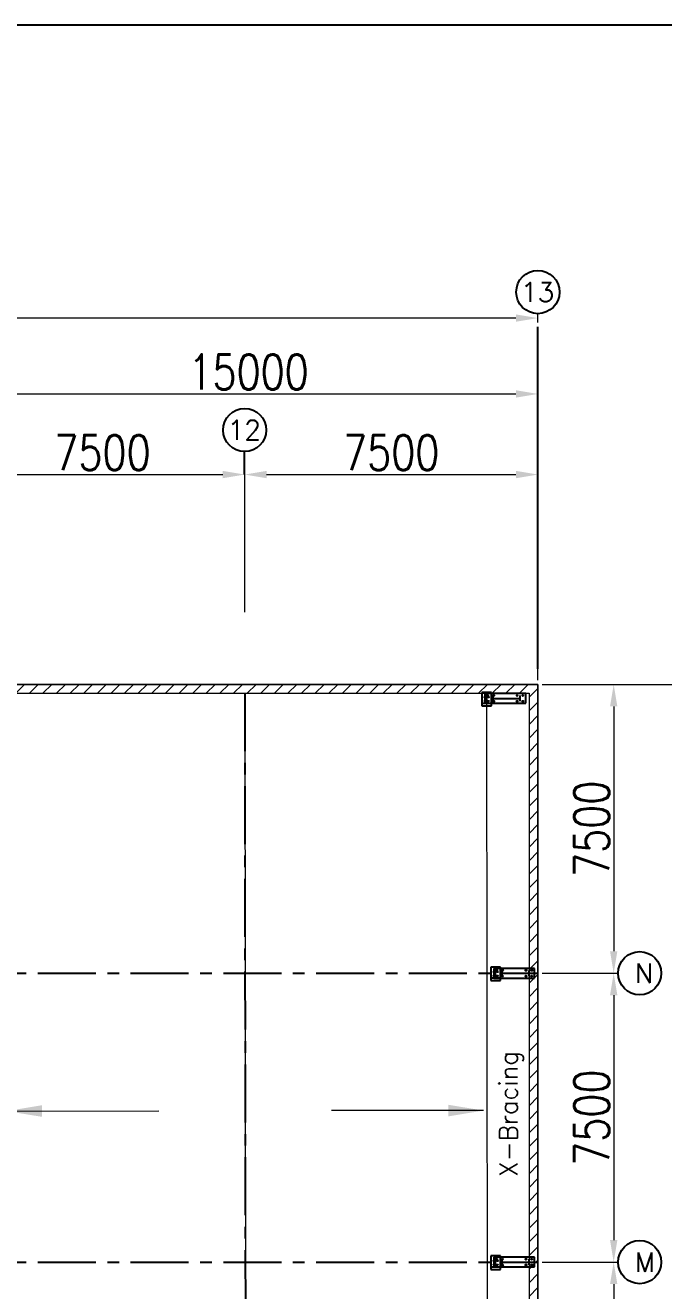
# Model space of a CAD drawing. Header units: millimetres. Extents: x 68421 to 1479662, y -51504 to 144751.
# Drawn here: x 1024987 to 1041566, y 66947 to 99804 of the extents above; entities that cross this region are included whole.
import ezdxf

# ---------------------------------------------------------------- set-up
doc = ezdxf.new("R2010")
doc.units = ezdxf.units.MM
doc.header["$LTSCALE"] = 0.35
doc.header["$MEASUREMENT"] = 0
doc.linetypes.add('CENTER', pattern=[6884.562, 4302.852, -860.57, 860.57, -860.57])
doc.linetypes.add('CONTIN', pattern=[0, 0, 0])
doc.layers.get('0').update_dxf_attribs({"linetype": 'CONTIN'})
doc.layers.get('Defpoints').update_dxf_attribs({"linetype": 'CONTINUOUS'})
for name, color, linetype in [('1', 7, 'CONTIN'), ('10', 10, 'CONTIN'), ('12', 6, 'CONTIN'), ('13', 1, 'CONTIN'), ('2', 6, 'CONTIN'), ('22', 7, 'CONTIN'), ('27', 1, 'CENTER')]:
    doc.layers.add(name, color=color, linetype=linetype)
doc.styles.add('SIMPLEX', font='simplex.shx', dxfattribs={"width": 0.8})
doc.dimstyles.new('FOR D', dxfattribs={"dimscale": 114, "dimtxt": 2, "dimasz": 2, "dimexe": 1, "dimexo": 1, "dimgap": 1, "dimtad": 1, "dimdec": 0, "dimzin": 0, "dimdsep": 46, "dimtxsty": 'SIMPLEX', "dimcen": 1, "dimclrd": 6, "dimclre": 6, "dimclrt": 7, "dimadec": 0, "dimazin": 0, "dimtfac": 1, "dimtdec": 0, "dimtofl": 0, "dimtmove": 0, "dimatfit": 3, "dimfxl": 1, "dimtolj": 1, "dimtzin": 0, "dimlwd": 0, "dimlwe": 0, "dimarcsym": 1})

# ---------------------------------------------------------------- blocks, each defined once
blk = doc.blocks.new('WCOL')
for p, q in [((-448.874, 875.304), (448.874, 875.304)), ((0, 875.304), (0, 0)), ((-448.874, 0), (448.874, 0))]:
    blk.add_line(p, q)
blk = doc.blocks.new('BOLT_0')
at = {"layer": '1'}
blk.add_circle((0, 0), 25.4, dxfattribs=at)
blk = doc.blocks.new('GFGFG')
at = {"layer": '10'}
for p, q in [((826713.997, -216657.3255), (826463.997, -216657.3255)), ((826463.997, -216657.3255), (826463.997, -217007.3255)), ((827604, -216690.3335), (826544, -216690.3335)), ((826544, -216690.3335), (826544, -216940.3335)), ((826713.997, -217007.3255), (826713.997, -216657.3255)), ((827604, -216940.3335), (827604, -216690.3335)), ((826463.997, -217007.3255), (826713.997, -217007.3255)), ((826544, -216940.3335), (827604, -216940.3335))]:
    blk.add_line(p, q, dxfattribs=at)
for name, p, xscale, yscale, zscale, rotation in [('WCOL', (826589, -216657.3255), 0.25309152, 0.3281104, 0.3281104, 179.9999999999995), ('BOLT_0', (826539, -216782.3255), 0.31496062, 0.31496062, 0.31496062, 269.9999999999995), ('BOLT_0', (826619, -216740.3335), 0.5905512, 0.5905512, 0.5905512, 269.9999999999995), ('BOLT_0', (826639, -216782.3255), 0.31496062, 0.31496062, 0.31496062, 269.9999999999995), ('BOLT_0', (826769, -216740.3335), 0.5905512, 0.5905512, 0.5905512, 269.9999999999995), ('WCOL', (827459, -216815.3335), 0.16197856, 0.79950952, 0.79950952, 89.99999999999947), ('BOLT_0', (827379, -216740.3335), 0.5905512, 0.5905512, 0.5905512, 269.9999999999995), ('BOLT_0', (827529, -216740.3335), 0.5905512, 0.5905512, 0.5905512, 269.9999999999995), ('BOLT_0', (826539, -216882.3255), 0.31496062, 0.31496062, 0.31496062, 269.9999999999995), ('BOLT_0', (826619, -216890.3335), 0.5905512, 0.5905512, 0.5905512, 269.9999999999995), ('BOLT_0', (826639, -216882.3255), 0.31496062, 0.31496062, 0.31496062, 269.9999999999995), ('BOLT_0', (826769, -216890.3335), 0.5905512, 0.5905512, 0.5905512, 269.9999999999995), ('BOLT_0', (827379, -216890.3335), 0.5905512, 0.5905512, 0.5905512, 269.9999999999995), ('BOLT_0', (827529, -216890.3335), 0.5905512, 0.5905512, 0.5905512, 269.9999999999995)]:
    blk.add_blockref(name, p, dxfattribs=dict(at, xscale=xscale, yscale=yscale, zscale=zscale, rotation=rotation))
blk = doc.blocks.new('*D248')
at = {"color": 6, "linetype": 'Continuous', "lineweight": 0}
for p, q in [((1038413, 82690), (1040382, 82690)), ((1040268, 82120), (1040268, 75760)), ((1038413, 75190), (1040382, 75190))]:
    blk.add_line(p, q, dxfattribs=at)
at = {"color": 6, "linetype": 'Continuous', "lineweight": 5}
for points in [[(1040363, 82120), (1040173, 82120), (1040268, 82690)], [(1040173, 75760), (1040363, 75760), (1040268, 75190)]]:
    blk.add_solid(points, dxfattribs=at)
at = {"layer": 'Defpoints', "color": 0, "linetype": 'Continuous', "lineweight": 5}
for p in [(1038299, 82690), (1038299, 75190), (1040268, 75190)]:
    blk.add_point(p, dxfattribs=at)
at = {"color": 7, "linetype": 'Continuous', "lineweight": 5, "insert": (1039698, 78940), "char_height": 912, "attachment_point": 5, "rotation": 90, "style": 'SIMPLEX'}
blk.add_mtext('\\A1;7500', dxfattribs=at)
blk = doc.blocks.new('*D249')
at = {"color": 6, "linetype": 'Continuous', "lineweight": 0}
for p, q in [((1038413, 75190), (1040382, 75190)), ((1040268, 74620), (1040268, 68260)), ((1038413, 67690), (1040382, 67690))]:
    blk.add_line(p, q, dxfattribs=at)
at = {"color": 6, "linetype": 'Continuous', "lineweight": 5}
for points in [[(1040363, 74620), (1040173, 74620), (1040268, 75190)], [(1040173, 68260), (1040363, 68260), (1040268, 67690)]]:
    blk.add_solid(points, dxfattribs=at)
at = {"layer": 'Defpoints', "color": 0, "linetype": 'Continuous', "lineweight": 5}
for p in [(1038299, 75190), (1038299, 67690), (1040268, 67690)]:
    blk.add_point(p, dxfattribs=at)
at = {"color": 7, "linetype": 'Continuous', "lineweight": 5, "insert": (1039698, 71440), "char_height": 912, "attachment_point": 5, "rotation": 90, "style": 'SIMPLEX'}
blk.add_mtext('\\A1;7500', dxfattribs=at)
blk = doc.blocks.new('*D250')
at = {"color": 6, "linetype": 'Continuous', "lineweight": 0}
for p, q in [((1038413, 67690), (1040382, 67690)), ((1040268, 67120), (1040268, 60760)), ((1038413, 60190), (1040382, 60190))]:
    blk.add_line(p, q, dxfattribs=at)
at = {"color": 6, "linetype": 'Continuous', "lineweight": 5}
for points in [[(1040363, 67120), (1040173, 67120), (1040268, 67690)], [(1040173, 60760), (1040363, 60760), (1040268, 60190)]]:
    blk.add_solid(points, dxfattribs=at)
at = {"layer": 'Defpoints', "color": 0, "linetype": 'Continuous', "lineweight": 5}
for p in [(1038299, 67690), (1038299, 60190), (1040268, 60190)]:
    blk.add_point(p, dxfattribs=at)
at = {"color": 7, "linetype": 'Continuous', "lineweight": 5, "insert": (1039698, 63940), "char_height": 912, "attachment_point": 5, "rotation": 90, "style": 'SIMPLEX'}
blk.add_mtext('\\A1;7500', dxfattribs=at)
blk = doc.blocks.new('*D262')
at = {"color": 6, "linetype": 'Continuous', "lineweight": 0}
for p, q in [((1023299, 84564), (1023299, 88253)), ((1023869, 88139), (1030114, 88139)), ((1030684, 84564), (1030684, 88253))]:
    blk.add_line(p, q, dxfattribs=at)
at = {"color": 6, "linetype": 'Continuous', "lineweight": 5}
for points in [[(1023869, 88234), (1023869, 88044), (1023299, 88139)], [(1030114, 88044), (1030114, 88234), (1030684, 88139)]]:
    blk.add_solid(points, dxfattribs=at)
at = {"layer": 'Defpoints', "color": 0, "linetype": 'Continuous', "lineweight": 5}
for p in [(1030684, 88139), (1023299, 84450), (1030684, 84450)]:
    blk.add_point(p, dxfattribs=at)
at = {"color": 7, "linetype": 'Continuous', "lineweight": 5, "insert": (1026991, 88709), "char_height": 912, "attachment_point": 5, "style": 'SIMPLEX'}
blk.add_mtext('\\A1;7500', dxfattribs=at)
blk = doc.blocks.new('*D263')
at = {"color": 6, "linetype": 'Continuous', "lineweight": 0}
for p, q in [((1030684, 84564), (1030684, 88253)), ((1031254, 88139), (1037729, 88139)), ((1038299, 82804), (1038299, 88253))]:
    blk.add_line(p, q, dxfattribs=at)
at = {"color": 6, "linetype": 'Continuous', "lineweight": 5}
for points in [[(1031254, 88234), (1031254, 88044), (1030684, 88139)], [(1037729, 88044), (1037729, 88234), (1038299, 88139)]]:
    blk.add_solid(points, dxfattribs=at)
at = {"layer": 'Defpoints', "color": 0, "linetype": 'Continuous', "lineweight": 5}
for p in [(1038299, 88139), (1030684, 84450), (1038299, 82690)]:
    blk.add_point(p, dxfattribs=at)
at = {"color": 7, "linetype": 'Continuous', "lineweight": 5, "insert": (1034491, 88709), "char_height": 912, "attachment_point": 5, "style": 'SIMPLEX'}
blk.add_mtext('\\A1;7500', dxfattribs=at)
blk = doc.blocks.new('*D269')
at = {"color": 6, "linetype": 'Continuous', "lineweight": 0}
for p, q in [((1023274, 90346), (1023274, 90346)), ((1023844, 90232), (1037729, 90232)), ((1038299, 90346), (1038299, 90346))]:
    blk.add_line(p, q, dxfattribs=at)
at = {"color": 6, "linetype": 'Continuous', "lineweight": 5}
for points in [[(1023844, 90327), (1023844, 90137), (1023274, 90232)], [(1037729, 90137), (1037729, 90327), (1038299, 90232)]]:
    blk.add_solid(points, dxfattribs=at)
at = {"layer": 'Defpoints', "color": 0, "linetype": 'Continuous', "lineweight": 5}
for p in [(1023274, 90232), (1038299, 90232), (1038299, 90232)]:
    blk.add_point(p, dxfattribs=at)
at = {"color": 7, "linetype": 'Continuous', "lineweight": 5, "insert": (1030786, 90802), "char_height": 912, "attachment_point": 5, "style": 'SIMPLEX'}
blk.add_mtext('\\A1;15000', dxfattribs=at)
blk = doc.blocks.new('*D270')
at = {"color": 6, "linetype": 'Continuous', "lineweight": 0}
for p, q in [((1040382, 82690), (1043169, 82690)), ((1043055, 82120), (1043055, -16740)), ((1040382, -17310), (1043169, -17310))]:
    blk.add_line(p, q, dxfattribs=at)
at = {"color": 6, "linetype": 'Continuous', "lineweight": 5}
for points in [[(1043150, 82120), (1042960, 82120), (1043055, 82690)], [(1042960, -16740), (1043150, -16740), (1043055, -17310)]]:
    blk.add_solid(points, dxfattribs=at)
at = {"layer": 'Defpoints', "color": 0, "linetype": 'Continuous', "lineweight": 5}
for p in [(1040268, 82690), (1040268, -17310), (1043055, -17310)]:
    blk.add_point(p, dxfattribs=at)
at = {"color": 7, "linetype": 'Continuous', "lineweight": 5, "insert": (1042428, 32690), "char_height": 912, "attachment_point": 5, "rotation": 90, "style": 'SIMPLEX'}
blk.add_mtext('\\A1;100000 OUT-TO-OUT OF STEEL LINE', dxfattribs=at)
blk = doc.blocks.new('*D271')
at = {"color": 6, "linetype": 'Continuous', "lineweight": 0}
for p, q in [((948299, 92316), (948299, 92316)), ((1037729, 92202), (948869, 92202)), ((1038299, 92089), (1038299, 92316))]:
    blk.add_line(p, q, dxfattribs=at)
at = {"color": 6, "linetype": 'Continuous', "lineweight": 5}
for points in [[(948869, 92297), (948869, 92107), (948299, 92202)], [(1037729, 92107), (1037729, 92297), (1038299, 92202)]]:
    blk.add_solid(points, dxfattribs=at)
at = {"layer": 'Defpoints', "color": 0, "linetype": 'Continuous', "lineweight": 5}
for p in [(948299, 92202), (948299, 92202), (1038299, 91975)]:
    blk.add_point(p, dxfattribs=at)
at = {"color": 7, "linetype": 'Continuous', "lineweight": 5, "insert": (993299, 92829), "char_height": 912, "attachment_point": 5, "style": 'SIMPLEX'}
blk.add_mtext('\\A1;90000 OUT-OUT OF STEEL LINE', dxfattribs=at)

msp = doc.modelspace()

# ---------------------------------------------------------------- hatches: boundary and pattern name
at = {"linetype": 'Continuous', "lineweight": 5}
h = msp.add_hatch(dxfattribs=at)
h.set_pattern_fill('ANSI31', color=256, scale=2000)
h.set_pattern_definition([(45, (230853.73, 268272), (-176.776695, 176.776695), [])])
h.paths.add_polyline_path([(1023298.82805, 37689.899), (1023298.82805, -17310.101), (1038298.82805, -17310.101), (1038298.82805, 82689.899), (1023298.82805, 82689.899), (1023298.82805, 82459.899), (1038068.82805, 82459.899), (1038068.82805, -17080.101), (1023528.82805, -17080.101), (1023528.82805, 37689.899)])

# ---------------------------------------------------------------- linework, layer by layer
msp.add_line((1030683.82805, 82459.899), (1030795.52789, -17080.101), dxfattribs=at)
at = {"color": 4, "linetype": 'Continuous', "lineweight": 5}
msp.add_line((1036962.39634, 82383.61872), (1037074.09618, -17156.38128), dxfattribs=at)
at = {"linetype": 'Continuous', "lineweight": 5}
msp.add_lwpolyline([(1023298.82805, 82689.899), (1038298.82805, 82689.899), (1038298.82805, -17310.101), (1023298.82805, -17310.101)], close=True, dxfattribs=at)
for points in [[(1023298.82805, 82689.899), (1038298.82805, 82689.899), (1038298.82805, -17310.101), (1023298.82805, -17310.101), (1023298.82805, 37689.899)], [(1023298.82805, 37689.899), (1023298.82805, -17310.101), (1038298.82805, -17310.101), (1038298.82805, 82689.899), (1023298.82805, 82689.899), (1023298.82805, 82459.899), (1038068.82805, 82459.899), (1038068.82805, -17080.101), (1023528.82805, -17080.101), (1023528.82805, 37689.899), (1023298.82805, 37689.899)], [(1023298.82805, 82459.899), (1038068.82805, 82459.899), (1038068.82805, -17080.101), (1023528.82805, -17080.101), (1023528.82805, 37689.899)]]:
    msp.add_lwpolyline(points, dxfattribs=at)
at = {"layer": '12'}
for p, q in [((1038298.82805, 83097.965), (1038298.82805, 91975.128)), ((1030683.56995, 88139.15454), (1030683.56995, 88734.04007)), ((1038298.82805, 88253.15454), (1038298.82805, 88734.04007))]:
    msp.add_line(p, q, dxfattribs=at)
at = {"layer": '13'}
for centre in [(1038298.82805, 92877.221), (1030683.56995, 89295.13207), (1040942.81805, 75189.899), (1040942.81805, 67689.899)]:
    msp.add_circle(centre, 561.092, dxfattribs=at)
at = {"layer": '22'}
msp.add_line((1111605, 99804), (927940.72605, 99804), dxfattribs=at)
at = {"layer": '27'}
for p, q in [((1030683.82805, 82459.899), (1030795.78598, -17310.101)), ((948205.31305, 75189.899), (1038298.82805, 75189.899)), ((948205.31305, 67689.899), (1038298.82805, 67689.899))]:
    msp.add_line(p, q, dxfattribs=at)

# ---------------------------------------------------------------- block references
at = {"linetype": 'Continuous', "lineweight": 5, "rotation": 359.9999999999874}
msp.add_blockref('GFGFG', (210380.38175, 299140.2325), dxfattribs=at)
at = {"linetype": 'Continuous', "lineweight": 5}
for p in [(210609.82805, 292005.2325), (210609.82805, 284505.2325)]:
    msp.add_blockref('GFGFG', p, dxfattribs=at)

# ---------------------------------------------------------------- texts
at = {"layer": '13', "style": 'SIMPLEX'}
for s, p in [('13', (1037856.96905, 92624.729)), ('12', (1030241.71095, 89042.64007)), ('N', (1040816.57305, 74937.407)), ('M', (1040816.57305, 67437.407))]:
    msp.add_text(s, height=504.983, dxfattribs=at).set_placement(p)
at = {"layer": '2', "style": 'SIMPLEX'}
msp.add_text('X-Bracing', height=467.577, rotation=90, dxfattribs=at).set_placement((1037765.52305, 69903.776))

# ---------------------------------------------------------------- dimensions: what is measured, and where the dimension line sits
at = {"linetype": 'Continuous', "lineweight": 5}
for base, p1, p2, text, override, picture, middle in [((948298.82805, 92202.129), (1038298.82805, 91975.128), (948298.82805, 92202.129), '<> OUT-OUT OF STEEL LINE', {"dimtxt": 8, "dimasz": 5, "dimgap": 1.5, "dimtxsty": 'SIMPLEX'}, '*D271', (993298.82805, 92829.129)), ((1038298.82805, 90232.08774), (1023274.02765, 90232.08774), (1038298.82805, 90232.08774), '15000', {"dimtxt": 8, "dimasz": 5, "dimtxsty": 'SIMPLEX'}, '*D269', (1030786.42785, 90802.08774)), ((1030683.56995, 88139.15454), (1023298.82805, 84449.54954), (1030683.56995, 84449.54954), '7500', {"dimtxt": 8, "dimasz": 5, "dimtxsty": 'SIMPLEX'}, '*D262', (1026991.199, 88709.15454)), ((1038298.82805, 88139.15454), (1030683.56995, 84449.54954), (1038298.82805, 82689.899), '7500', {"dimtxt": 8, "dimasz": 5, "dimtxsty": 'SIMPLEX'}, '*D263', (1034491.199, 88709.15454))]:
    dim = msp.add_linear_dim(base=base, p1=p1, p2=p2, text=text, dimstyle='FOR D', override=override, dxfattribs=at)
    dim.commit()
    dim.dimension.update_dxf_attribs({"geometry": picture, "text_midpoint": middle})
for base, p1, p2, picture, middle in [((1040267.72605, 75189.899), (1038298.82805, 82689.899), (1038298.82805, 75189.899), '*D248', (1039697.72605, 78939.899)), ((1040267.72605, 67689.899), (1038298.82805, 75189.899), (1038298.82805, 67689.899), '*D249', (1039697.72605, 71439.899)), ((1040267.72605, 60189.899), (1038298.82805, 67689.899), (1038298.82805, 60189.899), '*D250', (1039697.72605, 63939.899))]:
    dim = msp.add_linear_dim(base=base, p1=p1, p2=p2, angle=90, dimstyle='FOR D', override={"dimtxt": 8, "dimasz": 5}, dxfattribs=at)
    dim.commit()
    dim.dimension.update_dxf_attribs({"geometry": picture, "text_midpoint": middle})
dim = msp.add_linear_dim(base=(1043055, -17310.101), p1=(1040267.72605, 82689.899), p2=(1040267.72605, -17310.101), angle=90, text='<> OUT-TO-OUT OF STEEL LINE', dimstyle='FOR D', override={"dimtxt": 8, "dimasz": 5, "dimgap": 1.5}, dxfattribs=at)
dim.commit()
dim.dimension.update_dxf_attribs({"geometry": '*D270', "text_midpoint": (1042428, 32689.899)})

# ---------------------------------------------------------------- leaders
for points in [[(1024504.74336, 71610.14317), (1028453.73341, 71619.00598)], [(1036887.24747, 71624.03833), (1032938.24747, 71624.03833)]]:
    msp.add_leader(points, dimstyle='FOR D', override={"dimasz": 8, "dimgap": 1, "dimtad": 0}, dxfattribs=at)

doc.saveas('drawing.dxf')
